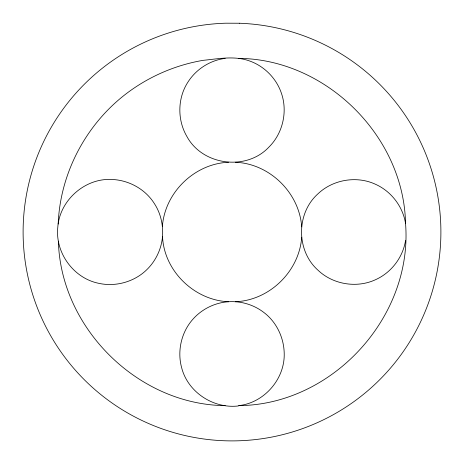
<?xml version="1.0" encoding="UTF-8"?>
<svg xmlns="http://www.w3.org/2000/svg" width="464" height="464" viewBox="0 0 464 464"><rect width="100%" height="100%" fill="white"/><g stroke="black" fill="none" stroke-linecap="round" stroke-linejoin="round"><path stroke-width="0.7" d="M405.559 240.491C402.874 257.485 391.227 272.687 375.521 279.705C356.793 288.422 333.03 284.519 318.072 270.274C296.078 250.786 296.044 213.312 318.002 193.79C332.955 179.556 356.688 175.525 375.434 184.254C391.158 191.249 402.827 206.428 405.542 223.422C413.076 316.755 332.613 404.857 238.815 405.629L238.299 405.965C213.307 408.888 187.618 392.057 181.557 367.372C177.115 350.877 181.401 332.224 192.734 319.423C200.999 309.975 212.738 303.7 225.185 302.076C238.757 300.26 252.944 304.065 263.79 312.423C276.631 322.057 284.049 337.902 284.223 353.852C284.722 379.291 264.103 402.804 238.815 405.629M162.516 236.553C163.363 225.22 160.77 213.405 154.466 203.731C145.29 189.028 128.545 179.893 111.267 179.44C84.431 178.257 59.496 200.703 57.774 227.447C55.123 252.868 73.637 278.319 98.797 283.33C115.577 287.065 134.148 281.926 146.52 269.955C155.649 261.226 161.437 249.139 162.516 236.553C164.047 270.993 194.323 300.312 228.584 301.745M58.186 224.031C60.181 171.721 87.597 121.313 130.111 90.857C151.711 75.336 176.83 64.832 203.046 60.349C218.121 58.864 234.059 55.599 248.785 60.697C263.958 65.766 276.382 78.19 281.451 93.363C287.802 111.702 282.779 133.452 268.929 147.076C246.367 171.274 202.304 165.474 186.772 136.259C177.004 119.399 177.538 97.243 188.575 81.13C196.782 68.765 210.459 60.256 225.185 58.371M162.4 226.246C164.981 192.328 194.607 163.676 228.584 162.255M301.716 237.179C299.257 271.307 269.648 300.336 235.416 301.745M238.815 58.371C326.07 59.23 403.813 136.172 405.542 223.422M225.185 405.629C138.063 404.765 60.645 328.176 58.383 241.158M235.416 162.255C269.665 163.67 299.326 192.746 301.704 226.908M239.47 23.241L225.8 23.2A208.893 208.893 0 0 0 51.922 337.867A208.893 208.893 0 0 0 411.435 338.958A208.893 208.893 0 0 0 239.47 23.241"/></g></svg>
